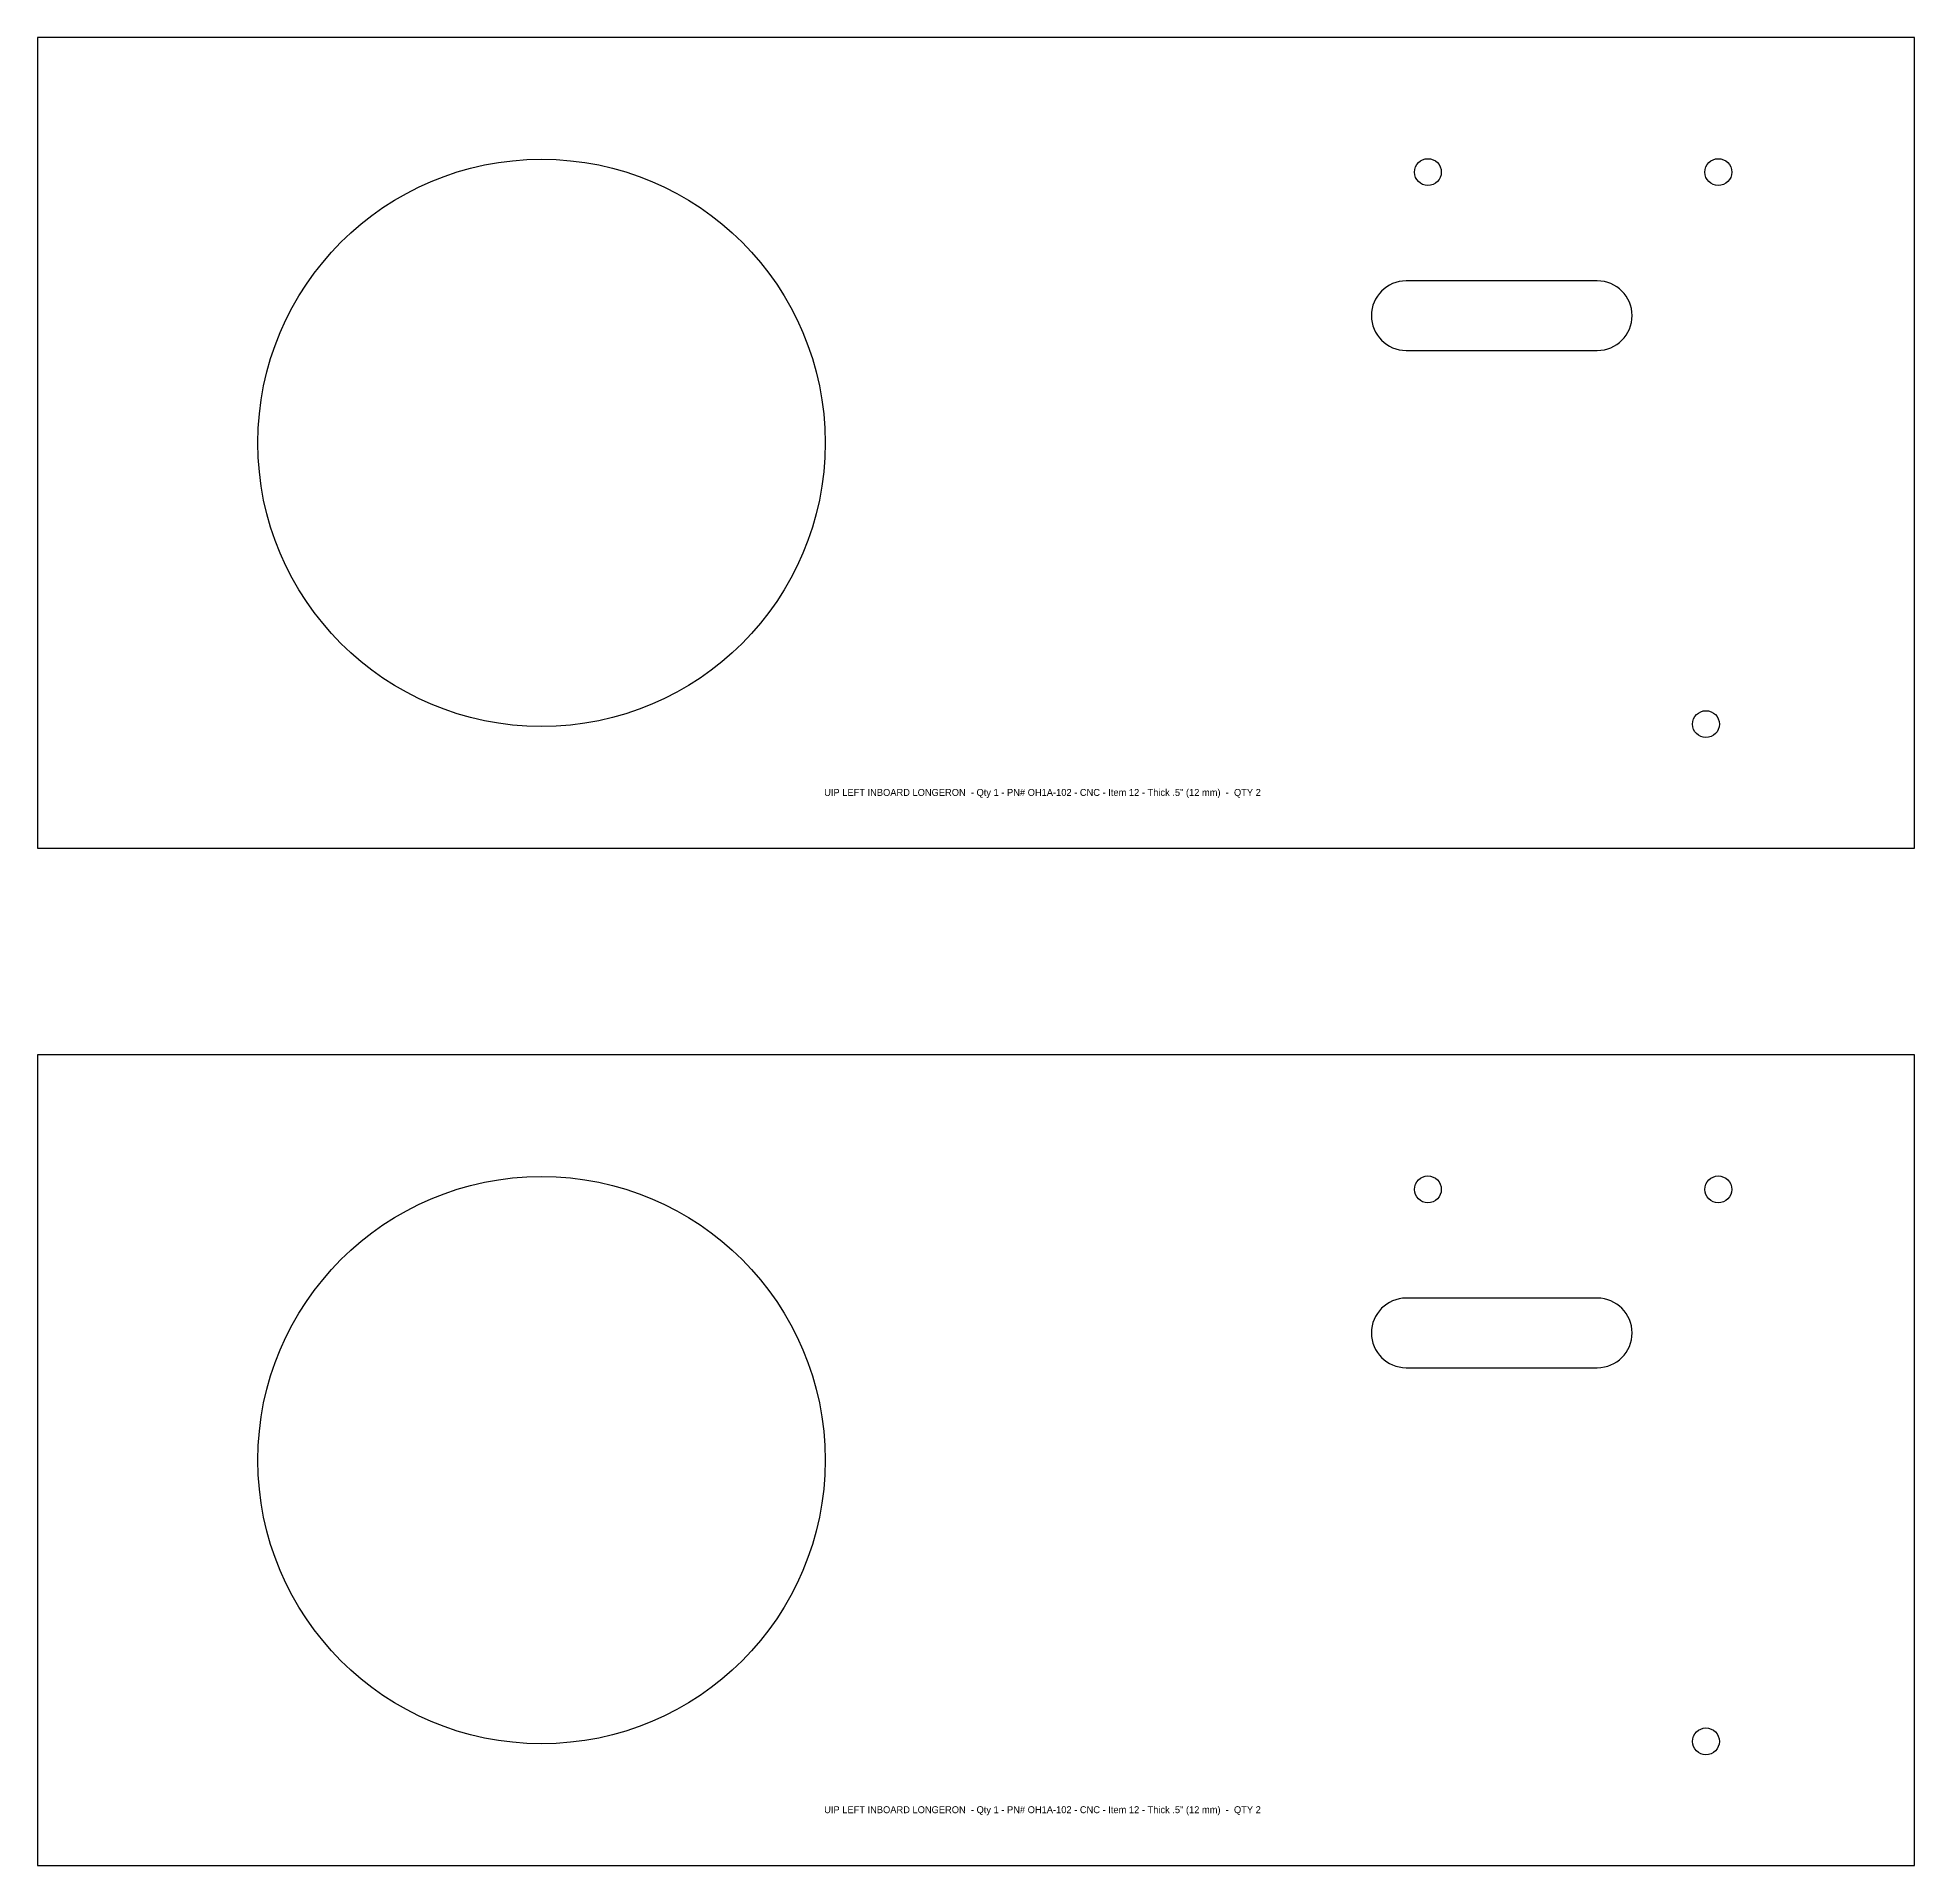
# Model space of a CAD drawing. Header units: inches. Extents: x 0 to 13.5, y 0 to 13.1.
import ezdxf

# ---------------------------------------------------------------- set-up
doc = ezdxf.new("R2010")
doc.units = ezdxf.units.IN
doc.header["$MEASUREMENT"] = 0
doc.layers.add('Info', color=4, linetype='Continuous')
doc.styles.add('Annotative', font='txt')

msp = doc.modelspace()

# ---------------------------------------------------------------- linework, layer by layer
at = {"color": 7, "linetype": 'Continuous', "lineweight": 25}
for points in [[(13.5, 13.146), (0, 13.146), (0, 7.316), (13.5, 7.316)], [(13.5, 5.83), (0, 5.83), (0, 0), (13.5, 0)]]:
    msp.add_lwpolyline(points, close=True, dxfattribs=at)
for points in [[(11.219, 10.896, 1), (11.219, 11.396), (9.844, 11.396, 1), (9.844, 10.896)], [(11.219, 3.58, 1), (11.219, 4.08), (9.844, 4.08, 1), (9.844, 3.58)]]:
    msp.add_lwpolyline(points, format="xyb", close=True, dxfattribs=at)
for centre, radius in [((3.625, 10.231), 2.04), ((10, 12.178), 0.0967), ((12.089, 12.178), 0.0967), ((12, 8.208), 0.0967), ((3.625, 2.915), 2.04), ((10, 4.862), 0.0967), ((12.089, 4.862), 0.0967), ((12, 0.892), 0.0967)]:
    msp.add_circle(centre, radius, dxfattribs=at)

# ---------------------------------------------------------------- texts
at = {"layer": 'Info', "style": 'Annotative'}
for p in [(5.658, 7.692), (5.658, 0.376)]:
    msp.add_text('UIP LEFT INBOARD LONGERON  - Qty 1 - PN# OH1A-102 - CNC - Item 12 - Thick .5" (12 mm)  -  QTY 2', height=0.05, dxfattribs=at).set_placement(p)

doc.saveas('drawing.dxf')
